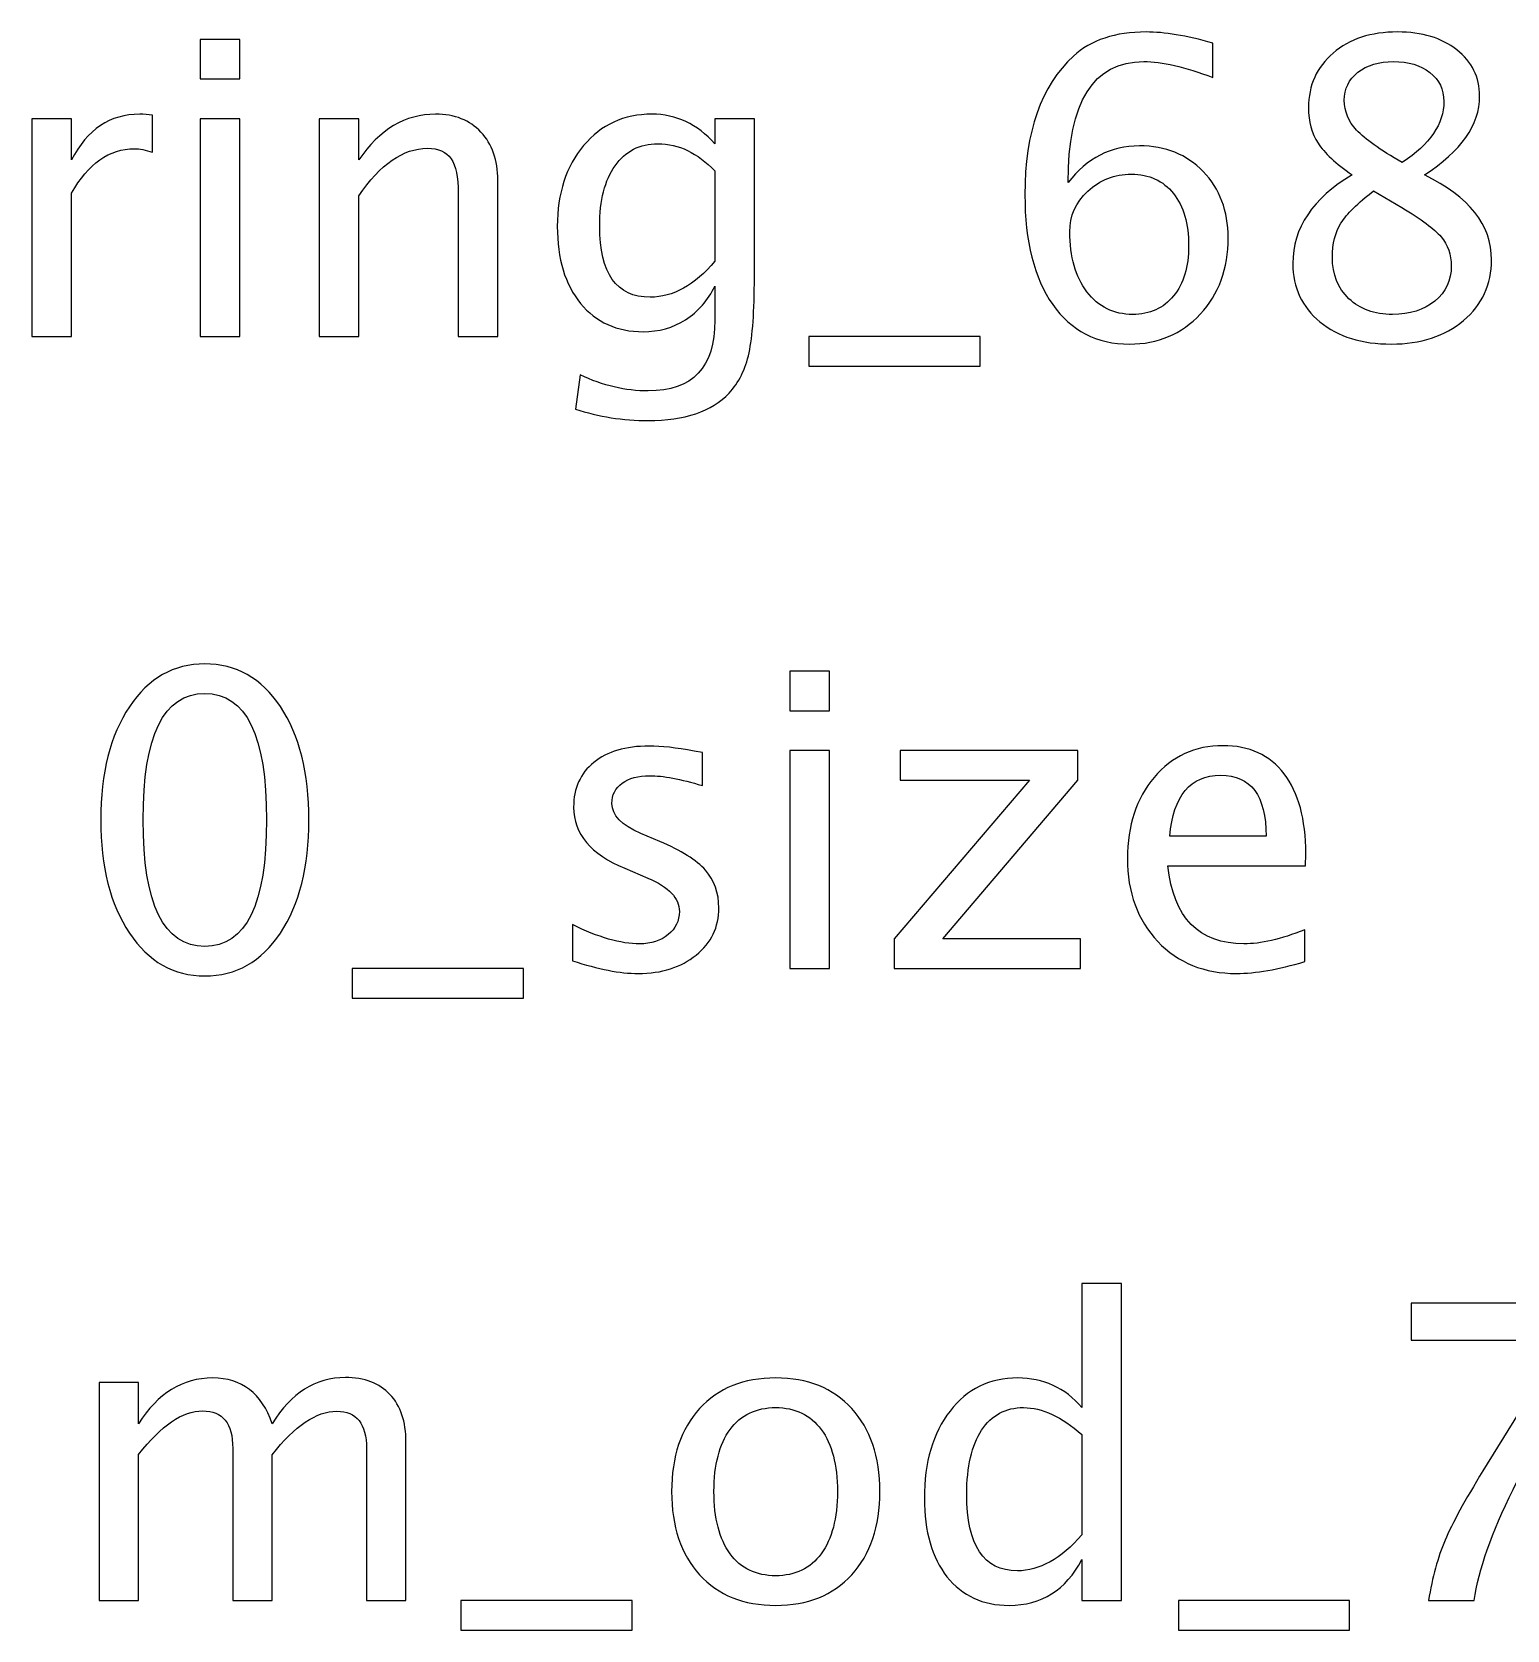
# Model space of a CAD drawing. Header units: centimetres. Extents: x -11.1 to 11.1, y -6.3 to 14.1.
# Drawn here: x -0.888 to 3.665, y 9.176 to 14.112 of the extents above; entities that cross this region are included whole.
import ezdxf

# ---------------------------------------------------------------- set-up
doc = ezdxf.new("R2010")
doc.units = ezdxf.units.CM
doc.header["$MEASUREMENT"] = 0
doc.layers.add('Layer 1', color=7, linetype='Continuous')

msp = doc.modelspace()

# ---------------------------------------------------------------- linework, layer by layer
at = {"layer": 'Layer 1'}
for points, knots in [([(-0.36883, 13.96673), (-0.36883, 13.96673), (-0.36883, 14.08865), (-0.36883, 14.08865), (-0.36883, 14.08865), (-0.36883, 14.08865), (-0.24691, 14.08865), (-0.24691, 14.08865), (-0.24691, 14.08865), (-0.24691, 14.08865), (-0.24691, 13.96673), (-0.24691, 13.96673), (-0.24691, 13.96673), (-0.24691, 13.96673), (-0.36883, 13.96673), (-0.36883, 13.96673)], [0, 0, 0, 0, 0.2, 0.2, 0.2, 0.2, 0.4, 0.4, 0.4, 0.4, 0.6, 0.6, 0.6, 0.6, 1, 1, 1, 1]), ([(2.30982, 13.64627), (2.36824, 13.72183), (2.44169, 13.75972), (2.53017, 13.75972), (2.53017, 13.75972), (2.61039, 13.75972), (2.676, 13.73326), (2.72723, 13.68013), (2.72723, 13.68013), (2.77824, 13.62701), (2.80385, 13.55885), (2.80385, 13.47566), (2.80385, 13.47566), (2.80385, 13.3802), (2.77528, 13.30167), (2.71791, 13.24008), (2.71791, 13.24008), (2.66055, 13.17848), (2.58774, 13.14758), (2.49905, 13.14758), (2.49905, 13.14758), (2.3983, 13.14758), (2.31913, 13.18843), (2.2622, 13.26992), (2.2622, 13.26992), (2.20505, 13.35163), (2.17647, 13.46466), (2.17647, 13.6088), (2.17647, 13.6088), (2.17647, 13.80311), (2.22642, 13.94556), (2.32612, 14.03658), (2.32612, 14.03658), (2.38031, 14.08653), (2.45524, 14.11151), (2.5507, 14.11151), (2.5507, 14.11151), (2.60615, 14.11151), (2.67495, 14.10008), (2.75686, 14.07722), (2.75686, 14.07722), (2.75686, 14.07722), (2.75686, 13.97054), (2.75686, 13.97054), (2.75686, 13.97054), (2.67029, 14.00356), (2.59917, 14.02007), (2.54329, 14.02007), (2.54329, 14.02007), (2.38771, 14.02007), (2.30982, 13.8954), (2.30982, 13.64627)], [0, 0, 0, 0, 0.0714286, 0.0714286, 0.0714286, 0.0714286, 0.1428571, 0.1428571, 0.1428571, 0.1428571, 0.2142857, 0.2142857, 0.2142857, 0.2142857, 0.2857143, 0.2857143, 0.2857143, 0.2857143, 0.3571429, 0.3571429, 0.3571429, 0.3571429, 0.4285714, 0.4285714, 0.4285714, 0.4285714, 0.5, 0.5, 0.5, 0.5, 0.5714286, 0.5714286, 0.5714286, 0.5714286, 0.6428571, 0.6428571, 0.6428571, 0.6428571, 0.7142857, 0.7142857, 0.7142857, 0.7142857, 0.7857143, 0.7857143, 0.7857143, 0.7857143, 0.8571429, 0.8571429, 0.8571429, 0.8571429, 1, 1, 1, 1]), ([(3.18654, 13.67019), (3.13616, 13.70532), (3.10103, 13.73792), (3.08134, 13.76819), (3.08134, 13.76819), (3.06166, 13.79824), (3.05192, 13.83465), (3.05192, 13.8772), (3.05192, 13.8772), (3.05192, 13.94662), (3.07732, 14.00314), (3.12791, 14.04653), (3.12791, 14.04653), (3.17871, 14.08992), (3.24496, 14.11151), (3.32666, 14.11151), (3.32666, 14.11151), (3.40202, 14.11151), (3.46319, 14.0931), (3.50997, 14.05627), (3.50997, 14.05627), (3.55675, 14.01965), (3.58024, 13.97181), (3.58024, 13.91318), (3.58024, 13.91318), (3.58024, 13.82428), (3.5233, 13.74321), (3.40964, 13.67019), (3.40964, 13.67019), (3.54786, 13.60245), (3.61707, 13.51503), (3.61707, 13.40793), (3.61707, 13.40793), (3.61707, 13.33152), (3.58807, 13.26908), (3.53029, 13.22039), (3.53029, 13.22039), (3.4725, 13.17192), (3.39821, 13.14758), (3.30719, 13.14758), (3.30719, 13.14758), (3.21639, 13.14758), (3.14315, 13.17044), (3.08727, 13.21616), (3.08727, 13.21616), (3.0316, 13.26167), (3.00366, 13.32178), (3.00366, 13.39608), (3.00366, 13.39608), (3.00366, 13.50614), (3.06462, 13.59737), (3.18654, 13.67019)], [0, 0, 0, 0, 0.0714286, 0.0714286, 0.0714286, 0.0714286, 0.1428571, 0.1428571, 0.1428571, 0.1428571, 0.2142857, 0.2142857, 0.2142857, 0.2142857, 0.2857143, 0.2857143, 0.2857143, 0.2857143, 0.3571429, 0.3571429, 0.3571429, 0.3571429, 0.4285714, 0.4285714, 0.4285714, 0.4285714, 0.5, 0.5, 0.5, 0.5, 0.5714286, 0.5714286, 0.5714286, 0.5714286, 0.6428571, 0.6428571, 0.6428571, 0.6428571, 0.7142857, 0.7142857, 0.7142857, 0.7142857, 0.7857143, 0.7857143, 0.7857143, 0.7857143, 0.8571429, 0.8571429, 0.8571429, 0.8571429, 1, 1, 1, 1]), ([(3.34148, 13.7085), (3.42699, 13.76501), (3.46975, 13.82767), (3.46975, 13.89688), (3.46975, 13.89688), (3.46975, 13.93392), (3.45536, 13.96356), (3.42678, 13.9862), (3.42678, 13.9862), (3.398, 14.00885), (3.36053, 14.02007), (3.31418, 14.02007), (3.31418, 14.02007), (3.2693, 14.02007), (3.23268, 14.00906), (3.20453, 13.98684), (3.20453, 13.98684), (3.17638, 13.96461), (3.16241, 13.93604), (3.16241, 13.90069), (3.16241, 13.90069), (3.16241, 13.8664), (3.17511, 13.8355), (3.20051, 13.80798), (3.20051, 13.80798), (3.22591, 13.78068), (3.2729, 13.74744), (3.34148, 13.7085)], [0, 0, 0, 0, 0.125, 0.125, 0.125, 0.125, 0.25, 0.25, 0.25, 0.25, 0.375, 0.375, 0.375, 0.375, 0.5, 0.5, 0.5, 0.5, 0.625, 0.625, 0.625, 0.625, 0.75, 0.75, 0.75, 0.75, 1, 1, 1, 1]), ([(-0.88847, 13.17044), (-0.88847, 13.17044), (-0.88847, 13.84354), (-0.88847, 13.84354), (-0.88847, 13.84354), (-0.88847, 13.84354), (-0.76655, 13.84354), (-0.76655, 13.84354), (-0.76655, 13.84354), (-0.76655, 13.84354), (-0.76655, 13.71633), (-0.76655, 13.71633), (-0.76655, 13.71633), (-0.71808, 13.81052), (-0.6478, 13.85751), (-0.55552, 13.85751), (-0.55552, 13.85751), (-0.54303, 13.85751), (-0.52991, 13.85645), (-0.51636, 13.85434), (-0.51636, 13.85434), (-0.51636, 13.85434), (-0.51636, 13.74025), (-0.51636, 13.74025), (-0.51636, 13.74025), (-0.53753, 13.74723), (-0.55615, 13.75083), (-0.57224, 13.75083), (-0.57224, 13.75083), (-0.64971, 13.75083), (-0.71448, 13.70511), (-0.76655, 13.61346), (-0.76655, 13.61346), (-0.76655, 13.61346), (-0.76655, 13.17044), (-0.76655, 13.17044), (-0.76655, 13.17044), (-0.76655, 13.17044), (-0.88847, 13.17044), (-0.88847, 13.17044)], [0, 0, 0, 0, 0.0909091, 0.0909091, 0.0909091, 0.0909091, 0.1818182, 0.1818182, 0.1818182, 0.1818182, 0.2727273, 0.2727273, 0.2727273, 0.2727273, 0.3636364, 0.3636364, 0.3636364, 0.3636364, 0.4545455, 0.4545455, 0.4545455, 0.4545455, 0.5454545, 0.5454545, 0.5454545, 0.5454545, 0.6363636, 0.6363636, 0.6363636, 0.6363636, 0.7272727, 0.7272727, 0.7272727, 0.7272727, 0.8181818, 0.8181818, 0.8181818, 0.8181818, 1, 1, 1, 1]), ([(-0.36883, 13.17044), (-0.36883, 13.17044), (-0.36883, 13.84354), (-0.36883, 13.84354), (-0.36883, 13.84354), (-0.36883, 13.84354), (-0.24691, 13.84354), (-0.24691, 13.84354), (-0.24691, 13.84354), (-0.24691, 13.84354), (-0.24691, 13.17044), (-0.24691, 13.17044), (-0.24691, 13.17044), (-0.24691, 13.17044), (-0.36883, 13.17044), (-0.36883, 13.17044)], [0, 0, 0, 0, 0.2, 0.2, 0.2, 0.2, 0.4, 0.4, 0.4, 0.4, 0.6, 0.6, 0.6, 0.6, 1, 1, 1, 1]), ([(-0.0018, 13.17044), (-0.0018, 13.17044), (-0.0018, 13.84354), (-0.0018, 13.84354), (-0.0018, 13.84354), (-0.0018, 13.84354), (0.12012, 13.84354), (0.12012, 13.84354), (0.12012, 13.84354), (0.12012, 13.84354), (0.12012, 13.71633), (0.12012, 13.71633), (0.12012, 13.71633), (0.18468, 13.81052), (0.26384, 13.85751), (0.3574, 13.85751), (0.3574, 13.85751), (0.41624, 13.85751), (0.46302, 13.8391), (0.49752, 13.80205), (0.49752, 13.80205), (0.53202, 13.76522), (0.54938, 13.71548), (0.54938, 13.65325), (0.54938, 13.65325), (0.54938, 13.65325), (0.54938, 13.17044), (0.54938, 13.17044), (0.54938, 13.17044), (0.54938, 13.17044), (0.42746, 13.17044), (0.42746, 13.17044), (0.42746, 13.17044), (0.42746, 13.17044), (0.42746, 13.61346), (0.42746, 13.61346), (0.42746, 13.61346), (0.42746, 13.66341), (0.42005, 13.69897), (0.40545, 13.72014), (0.40545, 13.72014), (0.39063, 13.74152), (0.36629, 13.7521), (0.33221, 13.7521), (0.33221, 13.7521), (0.25728, 13.7521), (0.18658, 13.70321), (0.12012, 13.60542), (0.12012, 13.60542), (0.12012, 13.60542), (0.12012, 13.17044), (0.12012, 13.17044), (0.12012, 13.17044), (0.12012, 13.17044), (-0.0018, 13.17044), (-0.0018, 13.17044)], [0, 0, 0, 0, 0.0666667, 0.0666667, 0.0666667, 0.0666667, 0.1333333, 0.1333333, 0.1333333, 0.1333333, 0.2, 0.2, 0.2, 0.2, 0.2666667, 0.2666667, 0.2666667, 0.2666667, 0.3333333, 0.3333333, 0.3333333, 0.3333333, 0.4, 0.4, 0.4, 0.4, 0.4666667, 0.4666667, 0.4666667, 0.4666667, 0.5333333, 0.5333333, 0.5333333, 0.5333333, 0.6, 0.6, 0.6, 0.6, 0.6666667, 0.6666667, 0.6666667, 0.6666667, 0.7333333, 0.7333333, 0.7333333, 0.7333333, 0.8, 0.8, 0.8, 0.8, 0.8666667, 0.8666667, 0.8666667, 0.8666667, 1, 1, 1, 1]), ([(0.78899, 12.94692), (0.78899, 12.94692), (0.80338, 13.05233), (0.80338, 13.05233), (0.80338, 13.05233), (0.87408, 13.01931), (0.94414, 13.0028), (1.01336, 13.0028), (1.01336, 13.0028), (1.15073, 13.0028), (1.21952, 13.07561), (1.21952, 13.22103), (1.21952, 13.22103), (1.21952, 13.22103), (1.21952, 13.32686), (1.21952, 13.32686), (1.21952, 13.32686), (1.19835, 13.2822), (1.1683, 13.2477), (1.12914, 13.22293), (1.12914, 13.22293), (1.08998, 13.19817), (1.04638, 13.18568), (0.99833, 13.18568), (0.99833, 13.18568), (0.91684, 13.18568), (0.85228, 13.21489), (0.80465, 13.27331), (0.80465, 13.27331), (0.75703, 13.33173), (0.73311, 13.41089), (0.73311, 13.5108), (0.73311, 13.5108), (0.73311, 13.61304), (0.7602, 13.69643), (0.81439, 13.76099), (0.81439, 13.76099), (0.86879, 13.82534), (0.93885, 13.85751), (1.025, 13.85751), (1.025, 13.85751), (1.10035, 13.85751), (1.16533, 13.82703), (1.21952, 13.76586), (1.21952, 13.76586), (1.21952, 13.76586), (1.21952, 13.84354), (1.21952, 13.84354), (1.21952, 13.84354), (1.21952, 13.84354), (1.34144, 13.84354), (1.34144, 13.84354), (1.34144, 13.84354), (1.34144, 13.84354), (1.34144, 13.35417), (1.34144, 13.35417), (1.34144, 13.35417), (1.34144, 13.24897), (1.33594, 13.17108), (1.32493, 13.12049), (1.32493, 13.12049), (1.31414, 13.0699), (1.29339, 13.02841), (1.26334, 12.99624), (1.26334, 12.99624), (1.21, 12.93972), (1.1266, 12.91136), (1.01336, 12.91136), (1.01336, 12.91136), (0.93568, 12.91136), (0.86096, 12.92321), (0.78899, 12.94692)], [0, 0, 0, 0, 0.0526316, 0.0526316, 0.0526316, 0.0526316, 0.1052632, 0.1052632, 0.1052632, 0.1052632, 0.1578947, 0.1578947, 0.1578947, 0.1578947, 0.2105263, 0.2105263, 0.2105263, 0.2105263, 0.2631579, 0.2631579, 0.2631579, 0.2631579, 0.3157895, 0.3157895, 0.3157895, 0.3157895, 0.3684211, 0.3684211, 0.3684211, 0.3684211, 0.4210526, 0.4210526, 0.4210526, 0.4210526, 0.4736842, 0.4736842, 0.4736842, 0.4736842, 0.5263158, 0.5263158, 0.5263158, 0.5263158, 0.5789474, 0.5789474, 0.5789474, 0.5789474, 0.6315789, 0.6315789, 0.6315789, 0.6315789, 0.6842105, 0.6842105, 0.6842105, 0.6842105, 0.7368421, 0.7368421, 0.7368421, 0.7368421, 0.7894737, 0.7894737, 0.7894737, 0.7894737, 0.8421053, 0.8421053, 0.8421053, 0.8421053, 0.8947368, 0.8947368, 0.8947368, 0.8947368, 1, 1, 1, 1]), ([(1.21952, 13.40327), (1.21952, 13.40327), (1.21952, 13.68246), (1.21952, 13.68246), (1.21952, 13.68246), (1.16576, 13.73813), (1.10713, 13.76607), (1.04384, 13.76607), (1.04384, 13.76607), (0.98753, 13.76607), (0.94351, 13.74363), (0.91176, 13.69855), (0.91176, 13.69855), (0.8798, 13.65368), (0.86392, 13.59123), (0.86392, 13.51165), (0.86392, 13.51165), (0.86392, 13.36539), (0.91578, 13.29236), (1.01971, 13.29236), (1.01971, 13.29236), (1.0904, 13.29236), (1.15708, 13.3294), (1.21952, 13.40327)], [0, 0, 0, 0, 0.1428571, 0.1428571, 0.1428571, 0.1428571, 0.2857143, 0.2857143, 0.2857143, 0.2857143, 0.4285714, 0.4285714, 0.4285714, 0.4285714, 0.5714286, 0.5714286, 0.5714286, 0.5714286, 0.7142857, 0.7142857, 0.7142857, 0.7142857, 1, 1, 1, 1]), ([(2.68193, 13.45153), (2.68193, 13.51948), (2.66627, 13.57324), (2.63473, 13.61282), (2.63473, 13.61282), (2.60319, 13.65241), (2.56001, 13.67209), (2.50519, 13.67209), (2.50519, 13.67209), (2.45291, 13.67209), (2.40825, 13.65473), (2.37099, 13.61981), (2.37099, 13.61981), (2.33353, 13.5851), (2.3149, 13.54319), (2.3149, 13.49429), (2.3149, 13.49429), (2.3149, 13.41724), (2.33268, 13.35544), (2.36803, 13.30887), (2.36803, 13.30887), (2.40359, 13.2623), (2.45058, 13.23902), (2.509, 13.23902), (2.509, 13.23902), (2.56213, 13.23902), (2.60425, 13.25807), (2.63536, 13.29617), (2.63536, 13.29617), (2.66648, 13.33427), (2.68193, 13.38613), (2.68193, 13.45153)], [0, 0, 0, 0, 0.1111111, 0.1111111, 0.1111111, 0.1111111, 0.2222222, 0.2222222, 0.2222222, 0.2222222, 0.3333333, 0.3333333, 0.3333333, 0.3333333, 0.4444444, 0.4444444, 0.4444444, 0.4444444, 0.5555556, 0.5555556, 0.5555556, 0.5555556, 0.6666667, 0.6666667, 0.6666667, 0.6666667, 0.7777778, 0.7777778, 0.7777778, 0.7777778, 1, 1, 1, 1]), ([(3.253, 13.62066), (3.20347, 13.58256), (3.16982, 13.54932), (3.15204, 13.52096), (3.15204, 13.52096), (3.13447, 13.4926), (3.12558, 13.45746), (3.12558, 13.41513), (3.12558, 13.41513), (3.12558, 13.36263), (3.14251, 13.32009), (3.17659, 13.2877), (3.17659, 13.2877), (3.21067, 13.25532), (3.25533, 13.23902), (3.311, 13.23902), (3.311, 13.23902), (3.36455, 13.23902), (3.40816, 13.25278), (3.44181, 13.28051), (3.44181, 13.28051), (3.47568, 13.30824), (3.49261, 13.34422), (3.49261, 13.38846), (3.49261, 13.38846), (3.49261, 13.42402), (3.48224, 13.45429), (3.46128, 13.47884), (3.46128, 13.47884), (3.44033, 13.50339), (3.3999, 13.53345), (3.34, 13.56901), (3.34, 13.56901), (3.34, 13.56901), (3.253, 13.62066), (3.253, 13.62066)], [0, 0, 0, 0, 0.1, 0.1, 0.1, 0.1, 0.2, 0.2, 0.2, 0.2, 0.3, 0.3, 0.3, 0.3, 0.4, 0.4, 0.4, 0.4, 0.5, 0.5, 0.5, 0.5, 0.6, 0.6, 0.6, 0.6, 0.7, 0.7, 0.7, 0.7, 0.8, 0.8, 0.8, 0.8, 1, 1, 1, 1]), ([(1.50972, 13.079), (1.50972, 13.079), (1.50972, 13.17044), (1.50972, 13.17044), (1.50972, 13.17044), (1.50972, 13.17044), (2.03804, 13.17044), (2.03804, 13.17044), (2.03804, 13.17044), (2.03804, 13.17044), (2.03804, 13.079), (2.03804, 13.079), (2.03804, 13.079), (2.03804, 13.079), (1.50972, 13.079), (1.50972, 13.079)], [0, 0, 0, 0, 0.2, 0.2, 0.2, 0.2, 0.4, 0.4, 0.4, 0.4, 0.6, 0.6, 0.6, 0.6, 1, 1, 1, 1]), ([(-0.35486, 11.19601), (-0.45117, 11.19601), (-0.52885, 11.24025), (-0.58769, 11.32851), (-0.58769, 11.32851), (-0.64675, 11.41678), (-0.67617, 11.5332), (-0.67617, 11.67798), (-0.67617, 11.67798), (-0.67617, 11.82276), (-0.64675, 11.93917), (-0.58769, 12.02744), (-0.58769, 12.02744), (-0.52885, 12.1157), (-0.45117, 12.15994), (-0.35486, 12.15994), (-0.35486, 12.15994), (-0.25813, 12.15994), (-0.18045, 12.11591), (-0.1216, 12.02786), (-0.1216, 12.02786), (-0.06297, 11.93981), (-0.03355, 11.82318), (-0.03355, 11.67798), (-0.03355, 11.67798), (-0.03355, 11.5332), (-0.06297, 11.41678), (-0.1216, 11.32851), (-0.1216, 11.32851), (-0.18045, 11.24025), (-0.25813, 11.19601), (-0.35486, 11.19601)], [0, 0, 0, 0, 0.1111111, 0.1111111, 0.1111111, 0.1111111, 0.2222222, 0.2222222, 0.2222222, 0.2222222, 0.3333333, 0.3333333, 0.3333333, 0.3333333, 0.4444444, 0.4444444, 0.4444444, 0.4444444, 0.5555556, 0.5555556, 0.5555556, 0.5555556, 0.6666667, 0.6666667, 0.6666667, 0.6666667, 0.7777778, 0.7777778, 0.7777778, 0.7777778, 1, 1, 1, 1]), ([(1.45129, 12.01516), (1.45129, 12.01516), (1.45129, 12.13708), (1.45129, 12.13708), (1.45129, 12.13708), (1.45129, 12.13708), (1.57321, 12.13708), (1.57321, 12.13708), (1.57321, 12.13708), (1.57321, 12.13708), (1.57321, 12.01516), (1.57321, 12.01516), (1.57321, 12.01516), (1.57321, 12.01516), (1.45129, 12.01516), (1.45129, 12.01516)], [0, 0, 0, 0, 0.2, 0.2, 0.2, 0.2, 0.4, 0.4, 0.4, 0.4, 0.6, 0.6, 0.6, 0.6, 1, 1, 1, 1]), ([(-0.35507, 11.28745), (-0.22786, 11.28745), (-0.16436, 11.41763), (-0.16436, 11.67798), (-0.16436, 11.67798), (-0.16436, 11.93833), (-0.22786, 12.0685), (-0.35507, 12.0685), (-0.35507, 12.0685), (-0.48186, 12.0685), (-0.54536, 11.93833), (-0.54536, 11.67798), (-0.54536, 11.67798), (-0.54536, 11.41763), (-0.48186, 11.28745), (-0.35507, 11.28745)], [0, 0, 0, 0, 0.2, 0.2, 0.2, 0.2, 0.4, 0.4, 0.4, 0.4, 0.6, 0.6, 0.6, 0.6, 1, 1, 1, 1]), ([(0.77967, 11.243), (0.77967, 11.243), (0.77967, 11.35476), (0.77967, 11.35476), (0.77967, 11.35476), (0.85947, 11.31497), (0.92868, 11.29507), (0.98774, 11.29507), (0.98774, 11.29507), (1.02288, 11.29507), (1.05209, 11.3046), (1.07516, 11.32365), (1.07516, 11.32365), (1.09823, 11.34248), (1.10987, 11.36619), (1.10987, 11.39477), (1.10987, 11.39477), (1.10987, 11.43646), (1.07749, 11.47097), (1.01272, 11.49827), (1.01272, 11.49827), (1.01272, 11.49827), (0.94138, 11.52854), (0.94138, 11.52854), (0.94138, 11.52854), (0.83619, 11.57214), (0.78348, 11.63522), (0.78348, 11.71713), (0.78348, 11.71713), (0.78348, 11.77577), (0.80422, 11.82191), (0.84571, 11.85556), (0.84571, 11.85556), (0.8872, 11.88922), (0.94414, 11.90594), (1.01631, 11.90594), (1.01631, 11.90594), (1.05378, 11.90594), (1.10035, 11.90086), (1.15559, 11.89049), (1.15559, 11.89049), (1.15559, 11.89049), (1.18099, 11.88562), (1.18099, 11.88562), (1.18099, 11.88562), (1.18099, 11.88562), (1.18099, 11.78402), (1.18099, 11.78402), (1.18099, 11.78402), (1.11305, 11.80434), (1.05886, 11.8145), (1.01843, 11.8145), (1.01843, 11.8145), (0.98287, 11.8145), (0.95472, 11.80667), (0.93334, 11.79122), (0.93334, 11.79122), (0.91217, 11.77577), (0.90159, 11.75502), (0.90159, 11.72899), (0.90159, 11.72899), (0.90159, 11.69237), (0.93122, 11.66125), (0.9907, 11.63607), (0.9907, 11.63607), (0.9907, 11.63607), (1.04933, 11.6113), (1.04933, 11.6113), (1.04933, 11.6113), (1.1158, 11.58336), (1.16279, 11.55373), (1.1903, 11.52261), (1.1903, 11.52261), (1.21803, 11.4915), (1.23179, 11.45255), (1.23179, 11.40598), (1.23179, 11.40598), (1.23179, 11.34693), (1.20851, 11.29846), (1.16173, 11.26057), (1.16173, 11.26057), (1.11516, 11.22268), (1.05547, 11.20363), (0.98287, 11.20363), (0.98287, 11.20363), (0.92699, 11.20363), (0.85947, 11.21675), (0.77967, 11.243)], [0, 0, 0, 0, 0.0434783, 0.0434783, 0.0434783, 0.0434783, 0.0869565, 0.0869565, 0.0869565, 0.0869565, 0.1304348, 0.1304348, 0.1304348, 0.1304348, 0.173913, 0.173913, 0.173913, 0.173913, 0.2173913, 0.2173913, 0.2173913, 0.2173913, 0.2608696, 0.2608696, 0.2608696, 0.2608696, 0.3043478, 0.3043478, 0.3043478, 0.3043478, 0.3478261, 0.3478261, 0.3478261, 0.3478261, 0.3913043, 0.3913043, 0.3913043, 0.3913043, 0.4347826, 0.4347826, 0.4347826, 0.4347826, 0.4782609, 0.4782609, 0.4782609, 0.4782609, 0.5217391, 0.5217391, 0.5217391, 0.5217391, 0.5652174, 0.5652174, 0.5652174, 0.5652174, 0.6086957, 0.6086957, 0.6086957, 0.6086957, 0.6521739, 0.6521739, 0.6521739, 0.6521739, 0.6956522, 0.6956522, 0.6956522, 0.6956522, 0.7391304, 0.7391304, 0.7391304, 0.7391304, 0.7826087, 0.7826087, 0.7826087, 0.7826087, 0.826087, 0.826087, 0.826087, 0.826087, 0.8695652, 0.8695652, 0.8695652, 0.8695652, 0.9130435, 0.9130435, 0.9130435, 0.9130435, 1, 1, 1, 1]), ([(3.04027, 11.24046), (2.95836, 11.21591), (2.88829, 11.20363), (2.82987, 11.20363), (2.82987, 11.20363), (2.73018, 11.20363), (2.64911, 11.23665), (2.58667, 11.30248), (2.58667, 11.30248), (2.52423, 11.36831), (2.4929, 11.45361), (2.4929, 11.5586), (2.4929, 11.5586), (2.4929, 11.66041), (2.52042, 11.74402), (2.57566, 11.80942), (2.57566, 11.80942), (2.63091, 11.87461), (2.7016, 11.90721), (2.78775, 11.90721), (2.78775, 11.90721), (2.86924, 11.90721), (2.93232, 11.87821), (2.97677, 11.82022), (2.97677, 11.82022), (3.02122, 11.76222), (3.04345, 11.68009), (3.04345, 11.57362), (3.04345, 11.57362), (3.04345, 11.57362), (3.04281, 11.53637), (3.04281, 11.53637), (3.04281, 11.53637), (3.04281, 11.53637), (2.61736, 11.53637), (2.61736, 11.53637), (2.61736, 11.53637), (2.63514, 11.3755), (2.71367, 11.29507), (2.85273, 11.29507), (2.85273, 11.29507), (2.90375, 11.29507), (2.96619, 11.30946), (3.04027, 11.33825), (3.04027, 11.33825), (3.04027, 11.33825), (3.04027, 11.24046), (3.04027, 11.24046)], [0, 0, 0, 0, 0.0769231, 0.0769231, 0.0769231, 0.0769231, 0.1538462, 0.1538462, 0.1538462, 0.1538462, 0.2307692, 0.2307692, 0.2307692, 0.2307692, 0.3076923, 0.3076923, 0.3076923, 0.3076923, 0.3846154, 0.3846154, 0.3846154, 0.3846154, 0.4615385, 0.4615385, 0.4615385, 0.4615385, 0.5384615, 0.5384615, 0.5384615, 0.5384615, 0.6153846, 0.6153846, 0.6153846, 0.6153846, 0.6923077, 0.6923077, 0.6923077, 0.6923077, 0.7692308, 0.7692308, 0.7692308, 0.7692308, 0.8461538, 0.8461538, 0.8461538, 0.8461538, 1, 1, 1, 1]), ([(1.45129, 11.21887), (1.45129, 11.21887), (1.45129, 11.89197), (1.45129, 11.89197), (1.45129, 11.89197), (1.45129, 11.89197), (1.57321, 11.89197), (1.57321, 11.89197), (1.57321, 11.89197), (1.57321, 11.89197), (1.57321, 11.21887), (1.57321, 11.21887), (1.57321, 11.21887), (1.57321, 11.21887), (1.45129, 11.21887), (1.45129, 11.21887)], [0, 0, 0, 0, 0.2, 0.2, 0.2, 0.2, 0.4, 0.4, 0.4, 0.4, 0.6, 0.6, 0.6, 0.6, 1, 1, 1, 1]), ([(1.7726, 11.21887), (1.7726, 11.21887), (1.7726, 11.31031), (1.7726, 11.31031), (1.7726, 11.31031), (1.7726, 11.31031), (2.19022, 11.80053), (2.19022, 11.80053), (2.19022, 11.80053), (2.19022, 11.80053), (1.79186, 11.80053), (1.79186, 11.80053), (1.79186, 11.80053), (1.79186, 11.80053), (1.79186, 11.89197), (1.79186, 11.89197), (1.79186, 11.89197), (1.79186, 11.89197), (2.34029, 11.89197), (2.34029, 11.89197), (2.34029, 11.89197), (2.34029, 11.89197), (2.34029, 11.80053), (2.34029, 11.80053), (2.34029, 11.80053), (2.34029, 11.80053), (1.92267, 11.31031), (1.92267, 11.31031), (1.92267, 11.31031), (1.92267, 11.31031), (2.34791, 11.31031), (2.34791, 11.31031), (2.34791, 11.31031), (2.34791, 11.31031), (2.34791, 11.21887), (2.34791, 11.21887), (2.34791, 11.21887), (2.34791, 11.21887), (1.7726, 11.21887), (1.7726, 11.21887)], [0, 0, 0, 0, 0.0909091, 0.0909091, 0.0909091, 0.0909091, 0.1818182, 0.1818182, 0.1818182, 0.1818182, 0.2727273, 0.2727273, 0.2727273, 0.2727273, 0.3636364, 0.3636364, 0.3636364, 0.3636364, 0.4545455, 0.4545455, 0.4545455, 0.4545455, 0.5454545, 0.5454545, 0.5454545, 0.5454545, 0.6363636, 0.6363636, 0.6363636, 0.6363636, 0.7272727, 0.7272727, 0.7272727, 0.7272727, 0.8181818, 0.8181818, 0.8181818, 0.8181818, 1, 1, 1, 1]), ([(2.62371, 11.62781), (2.62371, 11.62781), (2.92089, 11.62781), (2.92089, 11.62781), (2.92089, 11.62781), (2.92089, 11.75312), (2.87411, 11.81577), (2.78077, 11.81577), (2.78077, 11.81577), (2.68679, 11.81577), (2.63451, 11.75312), (2.62371, 11.62781)], [0, 0, 0, 0, 0.25, 0.25, 0.25, 0.25, 0.5, 0.5, 0.5, 0.5, 1, 1, 1, 1]), ([(0.10022, 11.12743), (0.10022, 11.12743), (0.10022, 11.21887), (0.10022, 11.21887), (0.10022, 11.21887), (0.10022, 11.21887), (0.62854, 11.21887), (0.62854, 11.21887), (0.62854, 11.21887), (0.62854, 11.21887), (0.62854, 11.12743), (0.62854, 11.12743), (0.62854, 11.12743), (0.62854, 11.12743), (0.10022, 11.12743), (0.10022, 11.12743)], [0, 0, 0, 0, 0.2, 0.2, 0.2, 0.2, 0.4, 0.4, 0.4, 0.4, 0.6, 0.6, 0.6, 0.6, 1, 1, 1, 1]), ([(2.35257, 9.2673), (2.35257, 9.2673), (2.35257, 9.39367), (2.35257, 9.39367), (2.35257, 9.39367), (2.30283, 9.29926), (2.2279, 9.25206), (2.12778, 9.25206), (2.12778, 9.25206), (2.0465, 9.25206), (1.98258, 9.28148), (1.93601, 9.34054), (1.93601, 9.34054), (1.88944, 9.39959), (1.86616, 9.48024), (1.86616, 9.58247), (1.86616, 9.58247), (1.86616, 9.69423), (1.89262, 9.78419), (1.94532, 9.85235), (1.94532, 9.85235), (1.99824, 9.92029), (2.06767, 9.95437), (2.15382, 9.95437), (2.15382, 9.95437), (2.23361, 9.95437), (2.30008, 9.92389), (2.35257, 9.86272), (2.35257, 9.86272), (2.35257, 9.86272), (2.35257, 10.24647), (2.35257, 10.24647), (2.35257, 10.24647), (2.35257, 10.24647), (2.47449, 10.24647), (2.47449, 10.24647), (2.47449, 10.24647), (2.47449, 10.24647), (2.47449, 9.2673), (2.47449, 9.2673), (2.47449, 9.2673), (2.47449, 9.2673), (2.35257, 9.2673), (2.35257, 9.2673)], [0, 0, 0, 0, 0.0833333, 0.0833333, 0.0833333, 0.0833333, 0.1666667, 0.1666667, 0.1666667, 0.1666667, 0.25, 0.25, 0.25, 0.25, 0.3333333, 0.3333333, 0.3333333, 0.3333333, 0.4166667, 0.4166667, 0.4166667, 0.4166667, 0.5, 0.5, 0.5, 0.5, 0.5833333, 0.5833333, 0.5833333, 0.5833333, 0.6666667, 0.6666667, 0.6666667, 0.6666667, 0.75, 0.75, 0.75, 0.75, 0.8333333, 0.8333333, 0.8333333, 0.8333333, 1, 1, 1, 1]), ([(3.42233, 9.2673), (3.43418, 9.33884), (3.45133, 9.40086), (3.47334, 9.45293), (3.47334, 9.45293), (3.49536, 9.505), (3.53451, 9.57676), (3.59039, 9.66777), (3.59039, 9.66777), (3.59039, 9.66777), (3.84016, 10.07121), (3.84016, 10.07121), (3.84016, 10.07121), (3.84016, 10.07121), (3.36899, 10.07121), (3.36899, 10.07121), (3.36899, 10.07121), (3.36899, 10.07121), (3.36899, 10.18551), (3.36899, 10.18551), (3.36899, 10.18551), (3.36899, 10.18551), (3.95827, 10.18551), (3.95827, 10.18551), (3.95827, 10.18551), (3.95827, 10.18551), (3.95827, 10.07121), (3.95827, 10.07121), (3.95827, 10.07121), (3.72311, 9.72408), (3.59145, 9.45611), (3.5633, 9.2673), (3.5633, 9.2673), (3.5633, 9.2673), (3.42233, 9.2673), (3.42233, 9.2673)], [0, 0, 0, 0, 0.1, 0.1, 0.1, 0.1, 0.2, 0.2, 0.2, 0.2, 0.3, 0.3, 0.3, 0.3, 0.4, 0.4, 0.4, 0.4, 0.5, 0.5, 0.5, 0.5, 0.6, 0.6, 0.6, 0.6, 0.7, 0.7, 0.7, 0.7, 0.8, 0.8, 0.8, 0.8, 1, 1, 1, 1]), ([(-0.68146, 9.2673), (-0.68146, 9.2673), (-0.68146, 9.9404), (-0.68146, 9.9404), (-0.68146, 9.9404), (-0.68146, 9.9404), (-0.55954, 9.9404), (-0.55954, 9.9404), (-0.55954, 9.9404), (-0.55954, 9.9404), (-0.55954, 9.81319), (-0.55954, 9.81319), (-0.55954, 9.81319), (-0.50006, 9.90738), (-0.42386, 9.95437), (-0.33052, 9.95437), (-0.33052, 9.95437), (-0.24056, 9.95437), (-0.17939, 9.90738), (-0.14679, 9.81319), (-0.14679, 9.81319), (-0.089, 9.90823), (-0.01365, 9.95564), (0.07885, 9.95564), (0.07885, 9.95564), (0.1379, 9.95564), (0.18383, 9.93828), (0.21664, 9.90336), (0.21664, 9.90336), (0.24945, 9.86843), (0.26596, 9.81954), (0.26596, 9.75667), (0.26596, 9.75667), (0.26596, 9.75667), (0.26596, 9.2673), (0.26596, 9.2673), (0.26596, 9.2673), (0.26596, 9.2673), (0.14404, 9.2673), (0.14404, 9.2673), (0.14404, 9.2673), (0.14404, 9.2673), (0.14404, 9.73657), (0.14404, 9.73657), (0.14404, 9.73657), (0.14404, 9.81319), (0.11356, 9.8515), (0.0526, 9.8515), (0.0526, 9.8515), (-0.01069, 9.8515), (-0.07715, 9.80684), (-0.14679, 9.7173), (-0.14679, 9.7173), (-0.14679, 9.7173), (-0.14679, 9.2673), (-0.14679, 9.2673), (-0.14679, 9.2673), (-0.14679, 9.2673), (-0.26871, 9.2673), (-0.26871, 9.2673), (-0.26871, 9.2673), (-0.26871, 9.2673), (-0.26871, 9.73699), (-0.26871, 9.73699), (-0.26871, 9.73699), (-0.26871, 9.81425), (-0.29961, 9.85277), (-0.36163, 9.85277), (-0.36163, 9.85277), (-0.42323, 9.85277), (-0.48927, 9.8079), (-0.55954, 9.71794), (-0.55954, 9.71794), (-0.55954, 9.71794), (-0.55954, 9.2673), (-0.55954, 9.2673), (-0.55954, 9.2673), (-0.55954, 9.2673), (-0.68146, 9.2673), (-0.68146, 9.2673)], [0, 0, 0, 0, 0.047619, 0.047619, 0.047619, 0.047619, 0.0952381, 0.0952381, 0.0952381, 0.0952381, 0.1428571, 0.1428571, 0.1428571, 0.1428571, 0.1904762, 0.1904762, 0.1904762, 0.1904762, 0.2380952, 0.2380952, 0.2380952, 0.2380952, 0.2857143, 0.2857143, 0.2857143, 0.2857143, 0.3333333, 0.3333333, 0.3333333, 0.3333333, 0.3809524, 0.3809524, 0.3809524, 0.3809524, 0.4285714, 0.4285714, 0.4285714, 0.4285714, 0.4761905, 0.4761905, 0.4761905, 0.4761905, 0.5238095, 0.5238095, 0.5238095, 0.5238095, 0.5714286, 0.5714286, 0.5714286, 0.5714286, 0.6190476, 0.6190476, 0.6190476, 0.6190476, 0.6666667, 0.6666667, 0.6666667, 0.6666667, 0.7142857, 0.7142857, 0.7142857, 0.7142857, 0.7619048, 0.7619048, 0.7619048, 0.7619048, 0.8095238, 0.8095238, 0.8095238, 0.8095238, 0.8571429, 0.8571429, 0.8571429, 0.8571429, 0.9047619, 0.9047619, 0.9047619, 0.9047619, 1, 1, 1, 1]), ([(1.40727, 9.25206), (1.30842, 9.25206), (1.23011, 9.2836), (1.17253, 9.34668), (1.17253, 9.34668), (1.11475, 9.40975), (1.08596, 9.49548), (1.08596, 9.60364), (1.08596, 9.60364), (1.08596, 9.71159), (1.11475, 9.7971), (1.17253, 9.85997), (1.17253, 9.85997), (1.23011, 9.92283), (1.30842, 9.95437), (1.40727, 9.95437), (1.40727, 9.95437), (1.50612, 9.95437), (1.58444, 9.92283), (1.64201, 9.85997), (1.64201, 9.85997), (1.69979, 9.7971), (1.72858, 9.71159), (1.72858, 9.60364), (1.72858, 9.60364), (1.72858, 9.49548), (1.69979, 9.40975), (1.64201, 9.34668), (1.64201, 9.34668), (1.58444, 9.2836), (1.50612, 9.25206), (1.40727, 9.25206)], [0, 0, 0, 0, 0.1111111, 0.1111111, 0.1111111, 0.1111111, 0.2222222, 0.2222222, 0.2222222, 0.2222222, 0.3333333, 0.3333333, 0.3333333, 0.3333333, 0.4444444, 0.4444444, 0.4444444, 0.4444444, 0.5555556, 0.5555556, 0.5555556, 0.5555556, 0.6666667, 0.6666667, 0.6666667, 0.6666667, 0.7777778, 0.7777778, 0.7777778, 0.7777778, 1, 1, 1, 1]), ([(1.40706, 9.3435), (1.46738, 9.3435), (1.51437, 9.36615), (1.54782, 9.41166), (1.54782, 9.41166), (1.58105, 9.45695), (1.59777, 9.52109), (1.59777, 9.60364), (1.59777, 9.60364), (1.59777, 9.68598), (1.58105, 9.7499), (1.54782, 9.7952), (1.54782, 9.7952), (1.51437, 9.84028), (1.46738, 9.86293), (1.40706, 9.86293), (1.40706, 9.86293), (1.34652, 9.86293), (1.29953, 9.84028), (1.26651, 9.7952), (1.26651, 9.7952), (1.23328, 9.7499), (1.21677, 9.68598), (1.21677, 9.60364), (1.21677, 9.60364), (1.21677, 9.52109), (1.23328, 9.45695), (1.26651, 9.41166), (1.26651, 9.41166), (1.29953, 9.36615), (1.34652, 9.3435), (1.40706, 9.3435)], [0, 0, 0, 0, 0.1111111, 0.1111111, 0.1111111, 0.1111111, 0.2222222, 0.2222222, 0.2222222, 0.2222222, 0.3333333, 0.3333333, 0.3333333, 0.3333333, 0.4444444, 0.4444444, 0.4444444, 0.4444444, 0.5555556, 0.5555556, 0.5555556, 0.5555556, 0.6666667, 0.6666667, 0.6666667, 0.6666667, 0.7777778, 0.7777778, 0.7777778, 0.7777778, 1, 1, 1, 1]), ([(2.35257, 9.77932), (2.28928, 9.83499), (2.22938, 9.86293), (2.17265, 9.86293), (2.17265, 9.86293), (2.11677, 9.86293), (2.07359, 9.83965), (2.0429, 9.79287), (2.0429, 9.79287), (2.01221, 9.7463), (1.99697, 9.68026), (1.99697, 9.59475), (1.99697, 9.59475), (1.99697, 9.43748), (2.04904, 9.35874), (2.15339, 9.35874), (2.15339, 9.35874), (2.22113, 9.35874), (2.28759, 9.39578), (2.35257, 9.46965), (2.35257, 9.46965), (2.35257, 9.46965), (2.35257, 9.77932), (2.35257, 9.77932)], [0, 0, 0, 0, 0.1428571, 0.1428571, 0.1428571, 0.1428571, 0.2857143, 0.2857143, 0.2857143, 0.2857143, 0.4285714, 0.4285714, 0.4285714, 0.4285714, 0.5714286, 0.5714286, 0.5714286, 0.5714286, 0.7142857, 0.7142857, 0.7142857, 0.7142857, 1, 1, 1, 1]), ([(0.43572, 9.17586), (0.43572, 9.17586), (0.43572, 9.2673), (0.43572, 9.2673), (0.43572, 9.2673), (0.43572, 9.2673), (0.96404, 9.2673), (0.96404, 9.2673), (0.96404, 9.2673), (0.96404, 9.2673), (0.96404, 9.17586), (0.96404, 9.17586), (0.96404, 9.17586), (0.96404, 9.17586), (0.43572, 9.17586), (0.43572, 9.17586)], [0, 0, 0, 0, 0.2, 0.2, 0.2, 0.2, 0.4, 0.4, 0.4, 0.4, 0.6, 0.6, 0.6, 0.6, 1, 1, 1, 1]), ([(2.65017, 9.17586), (2.65017, 9.17586), (2.65017, 9.2673), (2.65017, 9.2673), (2.65017, 9.2673), (2.65017, 9.2673), (3.17849, 9.2673), (3.17849, 9.2673), (3.17849, 9.2673), (3.17849, 9.2673), (3.17849, 9.17586), (3.17849, 9.17586), (3.17849, 9.17586), (3.17849, 9.17586), (2.65017, 9.17586), (2.65017, 9.17586)], [0, 0, 0, 0, 0.2, 0.2, 0.2, 0.2, 0.4, 0.4, 0.4, 0.4, 0.6, 0.6, 0.6, 0.6, 1, 1, 1, 1])]:
    msp.add_open_spline(points, degree=3, knots=knots, dxfattribs=at)

doc.saveas('drawing.dxf')
